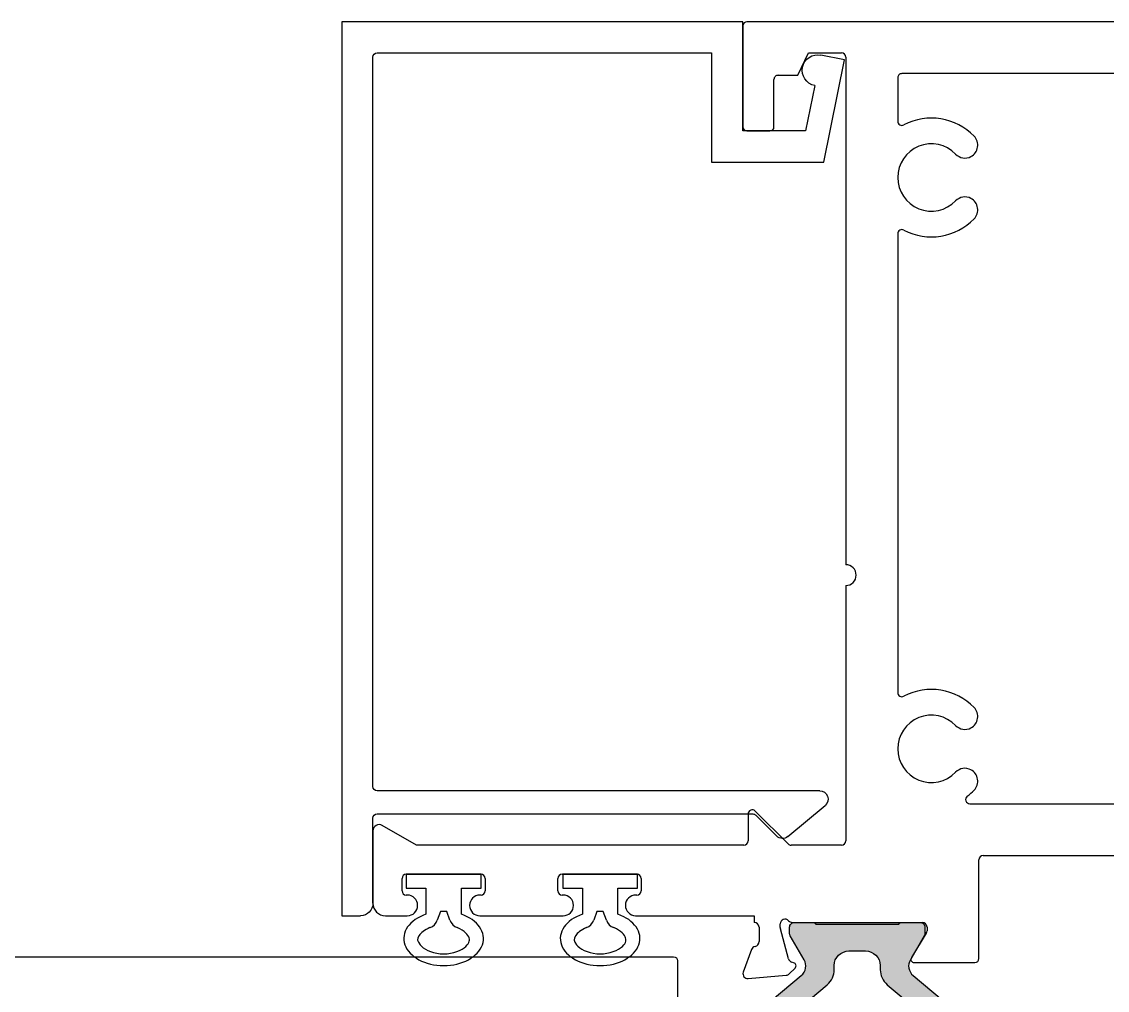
# Model space of a CAD drawing. Extents: x -22 to 360, y -93 to 44.
# Drawn here: x 12.403 to 15.015, y 20.496 to 22.827 of the extents above; entities that cross this region are included whole.
import ezdxf

# ---------------------------------------------------------------- set-up
doc = ezdxf.new("R2010")
doc.units = 0
doc.header["$MEASUREMENT"] = 0
doc.layers.get('0').update_dxf_attribs({"linetype": 'CONTINUOUS'})
for name, color, linetype in [('FRAME', 1, 'CONTINUOUS'), ('I-Strut', 7, 'CONTINUOUS'), ('PROFILE NUMBER', 150, 'CONTINUOUS'), ('TEXT', 7, 'CONTINUOUS'), ('VENT', 5, 'CONTINUOUS')]:
    doc.layers.add(name, color=color, linetype=linetype)

# ---------------------------------------------------------------- blocks, each defined once
blk = doc.blocks.new('3913-2_Frame_Tee_Bar_Component')
for p, q in [((-1.9473, 1.8), (-2.122, 1.8)), ((-1.982, 1.695), (-1.9343, 1.7775)), ((-2.152, 1.77), (-2.152, 1.7175)), ((-2.092, 1.73), (-2.062, 1.73)), ((-2.102, 1.7175), (-2.102, 1.72)), ((-2.052, 1.72), (-2.052, 1.54)), ((-1.982, 0.9072), (-1.982, 1.695)), ((-1.982, 1.695), (-1.982, 1.695)), ((-2.152, 1.5425), (-2.152, 1.3425)), ((-2.102, 1.54), (-2.102, 1.5425)), ((-2.062, 1.53), (-2.092, 1.53)), ((-2.102, 1.3425), (-2.102, 1.345)), ((-2.092, 1.355), (-2.062, 1.355)), ((-2.052, 1.345), (-2.052, 1.165)), ((-2.152, 1.1681), (-2.152, 0.8826)), ((-2.102, 1.165), (-2.102, 1.1675)), ((-2.062, 1.155), (-2.092, 1.155)), ((-2.3033, 0.8971), (-2.2953, 0.8055)), ((-2.2877, 0.909), (-2.2878, 0.909)), ((-2.2331, 0.8891), (-2.2877, 0.909)), ((-1.907, 0.8972), (-1.972, 0.8972)), ((-0.263, 0.9), (-0.263, 0.845)), ((-0.01, 0.91), (-0.253, 0.91)), ((0, -0.9), (0, 0.9)), ((-2.1794, 0.871), (-2.2143, 0.871)), ((-2.152, 0.8826), (-2.1678, 0.8826)), ((-1.9791, 0.801), (-1.8999, 0.8801)), ((-2.2555, 0.8003), (-2.1833, 0.8196)), ((-2.1803, 0.82), (-2.1717, 0.82)), ((-0.253, 0.835), (-0.139, 0.835)), ((-0.129, 0.825), (-0.129, 0.7776)), ((-2.2919, 0.7983), (-2.2779, 0.7842)), ((-2.2649, 0.7877), (-2.2637, 0.792)), ((-2.1678, 0.7911), (-2.1678, 0.4784)), ((-1.982, 0.6722), (-1.982, 0.7939)), ((-0.129, 0.7776), (-0.075, 0.7516)), ((-0.075, 0.7516), (-0.075, 0.6722)), ((-1.357, 0.6622), (-1.972, 0.6622)), ((-0.085, 0.6622), (-1.307, 0.6622)), ((-0.5105, 0.5372), (-1.6147, 0.5372)), ((-0.135, 0.5372), (-0.2395, 0.5372)), ((-0.125, -0.5272), (-0.125, 0.5272)), ((-2.2646, 0.4978), (-2.2646, 0.3518)), ((-2.194, 0.4685), (-2.2528, 0.5044)), ((-2.1794, 0.4668), (-2.188, 0.4668)), ((-2.2546, 0.3418), (-2.0172, 0.3418)), ((-1.8822, 0.3638), (-1.8822, -0.3638)), ((-2.0072, 0.3318), (-2.0072, -0.3318))]:
    blk.add_line(p, q)
for centre, radius, start, end in [((-2.122, 1.77), 0.03, 90, 180), ((-1.9473, 1.785), 0.015, 330, 90.0005), ((-2.092, 1.72), 0.01, 90, 180), ((-2.062, 1.72), 0.01, 0, 90), ((-2.127, 1.7175), 0.025, 180, 0), ((-2.127, 1.5425), 0.025, 0, 180), ((-2.092, 1.54), 0.01, 180, 270), ((-2.062, 1.54), 0.01, 270, 0), ((-2.127, 1.3425), 0.025, 180, 0), ((-2.092, 1.345), 0.01, 90, 180), ((-2.062, 1.345), 0.01, 0, 90), ((-2.127, 1.1675), 0.025, 360, 178.645), ((-2.092, 1.165), 0.01, 180, 270), ((-2.062, 1.165), 0.01, 270, 0), ((-2.2917, 0.8981), 0.0116, 70, 185), ((-2.2371, 0.8782), 0.0116, 10.9043, 70), ((-1.972, 0.9072), 0.01, 180, 270), ((-1.907, 0.8872), 0.01, 315, 90), ((-0.253, 0.9), 0.01, 90, 180), ((-0.01, 0.9), 0.01, 0, 90), ((-2.2143, 0.8826), 0.0116, 190.9043, 270), ((-2.1794, 0.8826), 0.0116, 270, 0), ((-0.253, 0.845), 0.01, 180, 270), ((-2.1803, 0.8084), 0.0116, 90, 105), ((-2.1717, 0.8084), 0.0116, 311.8103, 90), ((-0.139, 0.825), 0.01, 360, 90), ((-2.2837, 0.8065), 0.0116, 185, 225), ((-2.2724, 0.7897), 0.00775, 225, 345), ((-2.2525, 0.789), 0.0116, 105, 165), ((-2.1562, 0.7911), 0.0116, 131.8103, 180), ((-1.972, 0.7939), 0.01, 135, 180), ((-1.972, 0.6722), 0.01, 180, 270), ((-1.332, 0.6622), 0.025, 180, 0), ((-0.085, 0.6722), 0.01, 270, 360), ((-1.7502, 0.4561), 0.081, 314.0685, 225.9315), ((-1.7502, 0.4561), 0.143, 314.0685, 27.694), ((-1.6147, 0.5272), 0.01, 90, 207.694), ((-0.375, 0.4561), 0.143, 152.306, 225.9315), ((-0.5105, 0.5272), 0.01, 332.306, 90), ((-0.375, 0.4561), 0.081, 314.0685, 225.9315), ((-0.375, 0.4561), 0.143, 314.0685, 27.694), ((-0.2395, 0.5272), 0.01, 90, 207.694), ((-0.135, 0.5272), 0.01, 360, 90), ((-2.2569, 0.4978), 0.00775, 58.6, 180), ((-2.1794, 0.4784), 0.0116, 270, 0), ((-2.188, 0.4784), 0.0116, 238.6, 270), ((-1.8281, 0.3756), 0.031, 332, 45.9315), ((-1.6723, 0.3756), 0.031, 134.0685, 208), ((-0.4529, 0.3756), 0.031, 332, 45.9315), ((-0.2971, 0.3756), 0.031, 134.0685, 208), ((-1.8722, 0.3638), 0.01, 37.1128, 180), ((-1.7502, 0.4561), 0.143, 217.1128, 225.9315), ((-2.2546, 0.3518), 0.01, 180, 270), ((-2.0172, 0.3318), 0.01, 0, 90), ((-1.8281, 0.3756), 0.031, 225.9315, 332), ((-1.6723, 0.3756), 0.031, 208, 314.0685), ((-0.4529, 0.3756), 0.031, 225.9315, 332), ((-0.2971, 0.3756), 0.031, 208, 314.0685)]:
    blk.add_arc(centre, radius, start, end)
blk = doc.blocks.new('24900_16mmX8.27mm_Std_I-Strut')
at = {"layer": 'I-Strut'}
h = blk.add_hatch(color=256, dxfattribs=at)
h.dxf.hatch_style = 1
h.paths.add_polyline_path([(0.1073, 0.4694, 0.109517), (0.097, 0.4774, 0.109517), (0.0842, 0.4802), (-0.0842, 0.4802, 0.109517), (-0.097, 0.4774, 0.109517), (-0.1073, 0.4694), (-0.1819, 0.3806, -0.176327), (-0.2052, 0.3671, -0.176327), (-0.2317, 0.3718), (-0.2829, 0.4013, 0.065544), (-0.2858, 0.4025, 0.065544), (-0.2888, 0.4029), (-0.3031, 0.4029, 0.198912), (-0.3115, 0.3994, 0.198912), (-0.315, 0.391), (-0.315, 0.348, 0.116434), (-0.3139, 0.3436, 0.116434), (-0.311, 0.3401), (-0.311, 0.1401, 0.116434), (-0.3139, 0.1367, 0.116434), (-0.315, 0.1322), (-0.315, 0.0892, 0.198912), (-0.3115, 0.0808, 0.198912), (-0.3031, 0.0773), (-0.2888, 0.0773, 0.065544), (-0.2858, 0.0777, 0.065544), (-0.2829, 0.0789), (-0.2317, 0.1084, -0.176327), (-0.2052, 0.1131, -0.176327), (-0.1819, 0.0997), (-0.1073, 0.0108, 0.109517), (-0.097, 0.0028, 0.109517), (-0.0842, 0), (0.0842, 0, 0.109517), (0.097, 0.0028, 0.109517), (0.1073, 0.0108), (0.1868, 0.1055, -0.176327), (0.2047, 0.1159, -0.176327), (0.2251, 0.1123), (0.2829, 0.0789, 0.065544), (0.2858, 0.0777, 0.065544), (0.2888, 0.0773), (0.3031, 0.0773, 0.198912), (0.3115, 0.0808, 0.198912), (0.315, 0.0892), (0.315, 0.1322, 0.116434), (0.3139, 0.1367, 0.116434), (0.311, 0.1401), (0.311, 0.3401, 0.116434), (0.3139, 0.3436, 0.116434), (0.315, 0.348), (0.315, 0.391, 0.198912), (0.3115, 0.3994, 0.198912), (0.3031, 0.4029), (0.2888, 0.4029, 0.065544), (0.2858, 0.4025, 0.065544), (0.2829, 0.4013), (0.2251, 0.3679, -0.176327), (0.2047, 0.3644, -0.176327), (0.1868, 0.3747)])
h.paths.add_polyline_path([(0.2359, 0.285, 0.204351), (0.2111, 0.2956), (0.201, 0.2956, -0.109519), (0.1811, 0.3, -0.109518), (0.1648, 0.3124), (0.0845, 0.4082, 0.109518), (0.0682, 0.4207, 0.109518), (0.0483, 0.4251), (-0.0483, 0.4251, 0.109518), (-0.0682, 0.4207, 0.109518), (-0.0845, 0.4082), (-0.1648, 0.3124, -0.109518), (-0.1811, 0.3, -0.109518), (-0.201, 0.2956), (-0.2106, 0.2956, 0.200724), (-0.2359, 0.285, 0.197102), (-0.2461, 0.2601), (-0.2462, 0.2207, 0.193485), (-0.2359, 0.1952, 0.204351), (-0.2111, 0.1847), (-0.201, 0.1847, -0.109518), (-0.1811, 0.1802, -0.109518), (-0.1648, 0.1678), (-0.0845, 0.072, 0.109518), (-0.0682, 0.0595, 0.109518), (-0.0483, 0.0551), (0.0483, 0.0551, 0.109518), (0.0682, 0.0595, 0.109518), (0.0845, 0.072), (0.1648, 0.1678, -0.109518), (0.1811, 0.1802, -0.109518), (0.201, 0.1847), (0.2106, 0.1847, 0.200724), (0.2359, 0.1952, 0.197102), (0.2461, 0.2202), (0.2462, 0.2595, 0.193485)], flags=16)
for points in [[(-0.0842, 0.4802), (0.0842, 0.4802, -0.109517), (0.097, 0.4774, -0.109517), (0.1073, 0.4694), (0.1868, 0.3747, 0.176327), (0.2047, 0.3644, 0.176327), (0.2251, 0.3679), (0.2829, 0.4013, -0.065544), (0.2858, 0.4025, -0.065544), (0.2888, 0.4029), (0.3031, 0.4029, -0.198912), (0.3115, 0.3994, -0.198912), (0.315, 0.391), (0.315, 0.348, -0.116434), (0.3139, 0.3436, -0.116434), (0.311, 0.3401), (0.311, 0.1401, -0.116434), (0.3139, 0.1367, -0.116434), (0.315, 0.1322), (0.315, 0.0892, -0.198912), (0.3115, 0.0808, -0.198912), (0.3031, 0.0773), (0.2888, 0.0773, -0.065544), (0.2858, 0.0777, -0.065544), (0.2829, 0.0789), (0.2251, 0.1123, 0.176327), (0.2047, 0.1159, 0.176327), (0.1868, 0.1055), (0.1073, 0.0108, -0.109517), (0.097, 0.0028, -0.109517), (0.0842, 0), (-0.0842, 0, -0.109517), (-0.097, 0.0028, -0.109517), (-0.1073, 0.0108), (-0.1819, 0.0997, 0.176327), (-0.2052, 0.1131, 0.176327), (-0.2317, 0.1084), (-0.2829, 0.0789, -0.065544), (-0.2858, 0.0777, -0.065544), (-0.2888, 0.0773), (-0.3031, 0.0773, -0.198912), (-0.3115, 0.0808, -0.198667), (-0.315, 0.0892), (-0.315, 0.1322, -0.116434), (-0.3139, 0.1367, -0.116434), (-0.311, 0.1401), (-0.311, 0.3401, -0.116434), (-0.3139, 0.3436, -0.116434), (-0.315, 0.348), (-0.315, 0.391, -0.198912), (-0.3115, 0.3994, -0.198912), (-0.3031, 0.4029), (-0.2888, 0.4029, -0.065544), (-0.2858, 0.4025, -0.065544), (-0.2829, 0.4013), (-0.2317, 0.3718, 0.176327), (-0.2052, 0.3671, 0.176327), (-0.1819, 0.3806), (-0.1073, 0.4694, -0.109517), (-0.097, 0.4774, -0.109517), (-0.0842, 0.4802, 1)], [(-0.0483, 0.4251), (0.0483, 0.4251, -0.109518), (0.0682, 0.4207, -0.109518), (0.0845, 0.4082), (0.1648, 0.3124, 0.109518), (0.1811, 0.3, 0.109519), (0.201, 0.2956), (0.2111, 0.2956, -0.204351), (0.2359, 0.285, -0.189873), (0.2461, 0.2601), (0.2461, 0.2202, -0.197102), (0.2359, 0.1952, -0.197102), (0.2111, 0.1847), (0.201, 0.1847, 0.109518), (0.1811, 0.1802, 0.109518), (0.1648, 0.1678), (0.0845, 0.072, -0.109518), (0.0682, 0.0595, -0.109518), (0.0483, 0.0551), (-0.0483, 0.0551, -0.109518), (-0.0682, 0.0595, -0.109518), (-0.0845, 0.072), (-0.1648, 0.1678, 0.109518), (-0.1811, 0.1802, 0.109518), (-0.201, 0.1847), (-0.2111, 0.1847, -0.204351), (-0.2359, 0.1952, -0.189873), (-0.2461, 0.2202), (-0.2461, 0.2601, -0.197102), (-0.2359, 0.285, -0.197102), (-0.2111, 0.2956), (-0.201, 0.2956, 0.109518), (-0.1811, 0.3, 0.109518), (-0.1648, 0.3124), (-0.0845, 0.4082, -0.109518), (-0.0682, 0.4207, -0.109518), (-0.0483, 0.4251, 0)]]:
    blk.add_lwpolyline(points, format="xyb", dxfattribs=at)
blk = doc.blocks.new('3912_Frame_Snap-In')
for p, q in [((-0.328, 0.195), (-0.082, 0.245)), ((-0.082, 0.245), (-0.0704, 0.1879)), ((-1.9513, 0.1085), (-1.8763, 0.1979)), ((-1.841, 0.185), (-1.841, -0.88)), ((-0.328, -0.075), (-0.328, 0.195)), ((-0.1439, 0.1729), (-0.253, 0.1508)), ((-0.253, 0.1508), (-0.253, 0)), ((-1.8999, 0.0312), (-1.9502, 0.0815)), ((-1.897, -0.88), (-1.897, 0.0242)), ((-0.253, 0), (0.01, 0)), ((0.01, 0), (0.01, -0.965)), ((-0.065, -0.075), (-0.328, -0.075)), ((-0.065, -0.88), (-0.065, -0.075)), ((-2.112, -0.89), (-1.907, -0.89)), ((-1.831, -0.89), (-0.075, -0.89)), ((-2.142, -0.965), (-2.142, -0.92)), ((0.01, -0.965), (-2.142, -0.965))]:
    blk.add_line(p, q)
for centre, radius, start, end in [((-1.861, 0.185), 0.02, 0, 140), ((-0.1071, 0.1804), 0.0375, 191.4889, 11.4889), ((-1.936, 0.0956), 0.02, 140, 225), ((-1.907, 0.0242), 0.01, 360, 45), ((-1.907, -0.88), 0.01, 270, 0), ((-1.831, -0.88), 0.01, 180, 270), ((-0.075, -0.88), 0.01, 270, 0), ((-2.112, -0.92), 0.03, 90, 180)]:
    blk.add_arc(centre, radius, start, end)
blk = doc.blocks.new('3913_Frame_Tee_Bar_Assembly')
at = {"xscale": -1, "rotation": 180}
blk.add_blockref('3912_Frame_Snap-In', (4.49, 0.91), dxfattribs=at)
for name, p in [('3913-2_Frame_Tee_Bar_Component', (4.5, 0)), ('24900_16mmX8.27mm_Std_I-Strut', (2.0172, 0.3946))]:
    blk.add_blockref(name, p)
blk = doc.blocks.new('25199')
at = {"layer": 'PROFILE NUMBER', "color": 5}
for p, q in [((-0.0152, 0.1107), (-0.0077, 0.09)), ((0.0077, 0.09), (0.0152, 0.1107)), ((-0.0077, 0.09), (0.0077, 0.09))]:
    blk.add_line(p, q, dxfattribs=at)
blk.add_lwpolyline([(-0.0427, 0.0963), (-0.0427, 0.0335), (-0.09, 0.0335), (-0.09, 0), (0.09, 0), (0.09, 0.0335), (0.0427, 0.0335), (0.0427, 0.0963)], dxfattribs=at)
for centre, start, end in [((-0.0434, 0.1005), 19.8289, 69.2012), ((0.0434, 0.1005), 110.7697, 160.1945)]:
    blk.add_arc(centre, 0.03, start, end, dxfattribs=at)
blk.add_ellipse((0, 0.1547), major_axis=(-0.0958, 0), ratio=0.680816, start_param=2.033109, end_param=7.391692, dxfattribs=at)
blk.add_open_spline([(0.0328, 0.1286), (0.0459, 0.1335), (0.0549, 0.1413), (0.0641, 0.1561), (0.064, 0.1608), (0.0494, 0.1791), (0.0304, 0.1895), (-0.0138, 0.1932), (-0.0371, 0.1863), (-0.0617, 0.1676), (-0.0632, 0.1604), (-0.0596, 0.1465), (-0.0504, 0.1353), (-0.0328, 0.1286)], degree=3, knots=[2.056982, 2.056982, 2.056982, 2.056982, 2.724403, 2.724403, 3.660137, 3.660137, 4.595871, 4.595871, 5.531605, 5.531605, 6.467339, 6.467339, 7.36772, 7.36772, 7.36772, 7.36772], dxfattribs=at)
blk = doc.blocks.new('3203-2_Sash_Component')
for p, q in [((0.0765, 3.7499), (-0.0223, 3.7499)), ((0.0865, 3.7399), (0.0865, 3.74)), ((0.0865, 0.01), (0.0865, 3.7399))]:
    blk.add_line(p, q)
blk.add_arc((0.0765, 3.7399), 0.01, 360, 90)
blk = doc.blocks.new('3203_Sash_Assembly')
blk.add_blockref('3203-2_Sash_Component', (2.1005, -0.6859))

msp = doc.modelspace()

# ---------------------------------------------------------------- block references
at = {"layer": 'FRAME', "rotation": 90}
msp.add_blockref('3913_Frame_Tee_Bar_Assembly', (15.048, 18.3275), dxfattribs=at)
at = {"layer": 'TEXT', "rotation": 180}
for p in [(13.418, 20.7755), (13.7946, 20.7755)]:
    msp.add_blockref('25199', p, dxfattribs=at)
at = {"layer": 'VENT', "xscale": -1, "rotation": 270}
msp.add_blockref('3203_Sash_Assembly', (10.9171, 18.39), dxfattribs=at)

doc.saveas('drawing.dxf')
